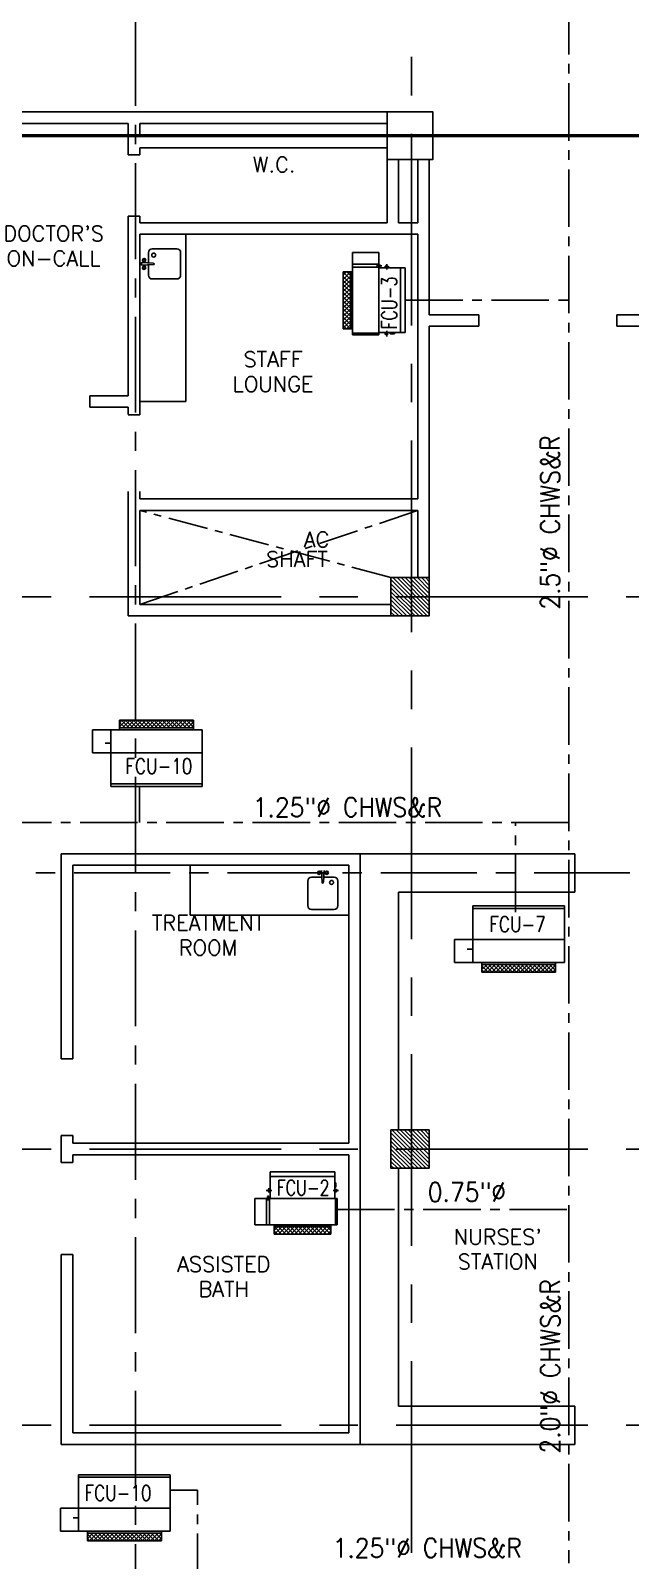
# Model space of a CAD drawing. Extents: x 417866242 to 417866633, y 43498034 to 43498122.
# Drawn here: x 417866577.2 to 417866585.02, y 43498049.47 to 43498069.42 of the extents above; entities that cross this region are included whole.
import ezdxf
from ezdxf.enums import TextEntityAlignment as Align

# ---------------------------------------------------------------- set-up
doc = ezdxf.new("R2010")
doc.units = 0
doc.header["$MEASUREMENT"] = 0
for name, pattern in [('CENTER', [2, 1.25, -0.25, 0.25, -0.25]), ('CENTER2', [1.125, 0.75, -0.125, 0.125, -0.125]), ('CENTERX2', [4, 2.5, -0.5, 0.5, -0.5])]:
    doc.linetypes.add(name, pattern=pattern)
doc.layers.get('0').update_dxf_attribs({"linetype": 'CONTINUOUS'})
for name, color, linetype in [('AC-CH', 6, 'CENTER2'), ('AC-CHT', 2, 'CONTINUOUS'), ('AXES', 11, 'CENTERX2'), ('AXES1', 11, 'CENTER'), ('COL', 11, 'CONTINUOUS'), ('COUNTER', 11, 'CONTINUOUS'), ('EJ', 11, 'CONTINUOUS'), ('FCU', 6, 'CONTINUOUS'), ('HAT', 11, 'CONTINUOUS'), ('NON-MEDICAL', 11, 'CONTINUOUS'), ('RM-NAME', 11, 'CONTINUOUS'), ('ROOF', 11, 'CONTINUOUS'), ('TEXTN', 2, 'CONTINUOUS'), ('WALL', 11, 'CONTINUOUS')]:
    doc.layers.add(name, color=color, linetype=linetype)
doc.styles.add('KHRS2', font='ROMANS.shx', dxfattribs={"height": 200})
doc.styles.add('ROMANS', font='ROMANS.shx', dxfattribs={"width": 0.6})

# ---------------------------------------------------------------- blocks, each defined once
blk = doc.blocks.new('C5')
at = {"layer": 'HAT', "linetype": 'ByBlock'}
h = blk.add_hatch(dxfattribs=at)
h.set_pattern_fill('ANSI31', color=256, scale=300, style=0)
h.set_pattern_definition([(45, (-223356.182, -51411.005), (-26.516504, 26.516504), [])])
h.paths.add_polyline_path([(300, 300), (0, 300), (0, 0), (300, 0)])
h.paths.add_polyline_path([(600, 300), (300, 300), (300, 0), (600, 0)])
at = {"layer": 'COL'}
blk.add_lwpolyline([(600, 300), (0, 300), (0, 0), (600, 0)], close=True, dxfattribs=at)
blk = doc.blocks.new('*X60')
at = {"color": 0}
for p, q in [((238729, 139875), (239203, 140350)), ((238729, 139928), (239150, 140350)), ((238729, 139981), (239097, 140350)), ((238729, 140034), (239044, 140350)), ((238729, 140087), (238991, 140350)), ((238729, 140140), (238938, 140350)), ((238729, 140193), (238885, 140350)), ((238729, 140246), (238832, 140350)), ((238729, 140299), (238779, 140350)), ((238756, 139850), (239229, 140322)), ((238809, 139850), (239229, 140269)), ((238862, 139850), (239229, 140216)), ((238915, 139850), (239229, 140163)), ((238968, 139850), (239229, 140110)), ((239021, 139850), (239229, 140057)), ((239074, 139850), (239229, 140004)), ((239128, 139850), (239229, 139951)), ((239181, 139850), (239229, 139898))]:
    blk.add_line(p, q, dxfattribs=at)
blk = doc.blocks.new('COL50')
at = {"layer": 'COL'}
blk.add_lwpolyline([(-250, 250), (-250, -250), (250, -250), (250, 250)], close=True, dxfattribs=at)
blk = doc.blocks.new('*X63')
at = {"color": 0}
for p, q in [((238729, 132663), (239216, 133150)), ((238729, 132716), (239163, 133150)), ((238729, 132769), (239110, 133150)), ((238729, 132822), (239057, 133150)), ((238729, 132875), (239004, 133150)), ((238729, 132928), (238951, 133150)), ((238729, 132981), (238898, 133150)), ((238729, 133034), (238845, 133150)), ((238729, 133087), (238791, 133150)), ((238729, 133140), (238738, 133150)), ((238769, 132650), (239229, 133110)), ((238822, 132650), (239229, 133056)), ((238875, 132650), (239229, 133003)), ((238928, 132650), (239229, 132950)), ((238981, 132650), (239229, 132897)), ((239034, 132650), (239229, 132844)), ((239087, 132650), (239229, 132791)), ((239140, 132650), (239229, 132738)), ((239193, 132650), (239229, 132685))]:
    blk.add_line(p, q, dxfattribs=at)
blk = doc.blocks.new('RM1')
at = {"layer": 'RM-NAME', "style": 'ROMANS'}
for tag, p in [('ROOMNAME1', (0, 324)), ('ROOMNAME2', (0, 0))]:
    blk.add_attdef(tag, text='', height=200, dxfattribs=at).set_placement(p, align=Align.MIDDLE)
blk = doc.blocks.new('*X92')
at = {"color": 0}
for p, q in [((-750, 2538), (-672, 2616)), ((-750, 2591), (-725, 2616)), ((-660, 2516), (-750, 2606)), ((-719, 2516), (-619, 2616)), ((-607, 2516), (-707, 2616)), ((-666, 2516), (-566, 2616)), ((-554, 2516), (-654, 2616)), ((-613, 2516), (-513, 2616)), ((-501, 2516), (-601, 2616)), ((-560, 2516), (-460, 2616)), ((-448, 2516), (-548, 2616)), ((-507, 2516), (-407, 2616)), ((-394, 2516), (-494, 2616)), ((-454, 2516), (-354, 2616)), ((-341, 2516), (-441, 2616)), ((-401, 2516), (-301, 2616)), ((-288, 2516), (-388, 2616)), ((-348, 2516), (-248, 2616)), ((-235, 2516), (-335, 2616)), ((-295, 2516), (-195, 2616)), ((-182, 2516), (-282, 2616)), ((-242, 2516), (-142, 2616)), ((-129, 2516), (-229, 2616)), ((-189, 2516), (-89, 2616)), ((-76, 2516), (-176, 2616)), ((-136, 2516), (-36, 2616)), ((-23, 2516), (-123, 2616)), ((-83, 2516), (17, 2616)), ((30, 2516), (-70, 2616)), ((-30, 2516), (70, 2616)), ((83, 2516), (-17, 2616)), ((23, 2516), (123, 2616)), ((136, 2516), (36, 2616)), ((76, 2516), (176, 2616)), ((189, 2516), (89, 2616)), ((129, 2516), (215, 2601)), ((215, 2543), (142, 2616)), ((215, 2596), (195, 2616)), ((-713, 2516), (-750, 2553)), ((182, 2516), (215, 2548))]:
    blk.add_line(p, q, dxfattribs=at)
blk = doc.blocks.new('WAP16')
at = {"color": 6}
for p, q in [((-597, 0), (-597, -737)), ((-597, 0), (597, 0)), ((597, 0), (597, -737)), ((-597, -437), (597, -437)), ((-597, -737), (597, -737))]:
    blk.add_line(p, q, dxfattribs=at)
at = {"color": 3}
for p, q in [((-597, -32), (597, -32)), ((597, -437), (835, -437)), ((597, -562), (670, -562)), ((835, -437), (835, -737)), ((-482, -737), (-482, -862)), ((-482, -762), (482, -762)), ((482, -737), (482, -862)), ((597, -737), (835, -737)), ((-482, -862), (482, -862))]:
    blk.add_line(p, q, dxfattribs=at)
at = {"color": 11}
blk.add_blockref('*X92', (268, -3378), dxfattribs=at)
blk = doc.blocks.new('*X90')
at = {"color": 0}
for p, q in [((16890, -2467), (16943, -2414)), ((16890, -2520), (16990, -2420)), ((16990, -2565), (16890, -2465)), ((16890, -2573), (16990, -2473)), ((16990, -2619), (16890, -2519)), ((16890, -2626), (16990, -2526)), ((16990, -2672), (16890, -2572)), ((16890, -2679), (16990, -2579)), ((16990, -2512), (16892, -2414)), ((16990, -2459), (16945, -2414)), ((16990, -2725), (16890, -2625)), ((16890, -2732), (16990, -2632)), ((16990, -2778), (16890, -2678)), ((16890, -2785), (16990, -2685)), ((16990, -2831), (16890, -2731)), ((16890, -2838), (16990, -2738)), ((16990, -2884), (16890, -2784)), ((16890, -2891), (16990, -2791)), ((16990, -2937), (16890, -2837)), ((16890, -2944), (16990, -2844)), ((16990, -2990), (16890, -2890)), ((16890, -2997), (16990, -2897)), ((16990, -3043), (16890, -2943)), ((16890, -3050), (16990, -2950)), ((16990, -3096), (16890, -2996)), ((16890, -3103), (16990, -3003)), ((16990, -3149), (16890, -3049)), ((16944, -3155), (16890, -3102)), ((16892, -3155), (16990, -3056)), ((16945, -3155), (16990, -3109))]:
    blk.add_line(p, q, dxfattribs=at)
blk = doc.blocks.new('WHE06')
at = {"color": 3}
for p, q in [((689, 622), (346, 622)), ((346, 622), (346, 469)), ((689, 469), (689, 622)), ((60, -422), (60, 422)), ((212, 437), (269, 437)), ((232, 452), (232, 422)), ((232, 452), (252, 452)), ((242, 472), (242, 399)), ((252, 452), (252, 422)), ((305, 448), (373, 448)), ((321, 458), (321, 438)), ((321, 458), (346, 458)), ((321, 438), (346, 438)), ((346, 430), (689, 430)), ((811, 371), (689, 371)), ((711, -371), (711, 371)), ((811, -371), (811, 371)), ((811, -371), (689, -371)), ((142, -437), (142, -422)), ((142, -437), (197, -437)), ((197, -437), (197, -422)), ((221, -437), (269, -437)), ((232, -452), (232, -422)), ((232, -452), (252, -452)), ((242, -472), (242, -399)), ((252, -452), (252, -422)), ((346, -430), (689, -430))]:
    blk.add_line(p, q, dxfattribs=at)
at = {"color": 6}
for p, q in [((0, -422), (0, 422)), ((0, 422), (346, 422)), ((346, 469), (346, -451)), ((689, 469), (346, 469)), ((689, -451), (689, 469)), ((0, -422), (346, -422)), ((346, -451), (689, -451))]:
    blk.add_line(p, q, dxfattribs=at)
at = {"color": 11}
blk.add_blockref('*X90', (-16179, 2784), dxfattribs=at)

msp = doc.modelspace()

# ---------------------------------------------------------------- linework, layer by layer
at = {"layer": 'AC-CH'}
for p, q in [((417866584.217, 43498069.857), (417866584.217, 43498049.437)), ((417866582.084, 43498065.902), (417866584.217, 43498065.902)), ((417866578.615, 43498059.564), (417866578.615, 43498059.092)), ((417866584.217, 43498059.092), (417866574.006, 43498059.092)), ((417866583.522, 43498057.925), (417866583.522, 43498059.092)), ((417866581.193, 43498054.048), (417866584.217, 43498054.048)), ((417866579.017, 43498050.392), (417866579.373, 43498050.392)), ((417866579.373, 43498046.823), (417866579.373, 43498050.392))]:
    msp.add_line(p, q, dxfattribs=at)
at = {"layer": 'AXES'}
for p, q in [((417866582.166, 43498033.573), (417866582.166, 43498110.385)), ((417866558.316, 43498068.057), (417866626.006, 43498068.057)), ((417866558.316, 43498068.037), (417866626.006, 43498068.037)), ((417866557.966, 43498062.037), (417866626.006, 43498062.037)), ((417866557.966, 43498054.837), (417866626.006, 43498054.837)), ((417866557.966, 43498051.237), (417866626.006, 43498051.237))]:
    msp.add_line(p, q, dxfattribs=at)
at = {"layer": 'AXES1'}
for p, q in [((417866578.566, 43498040.437), (417866578.566, 43498099.257)), ((417866567.766, 43498058.437), (417866626.006, 43498058.437))]:
    msp.add_line(p, q, dxfattribs=at)
at = {"layer": 'COUNTER'}
for p, q in [((417866584.296, 43498058.687), (417866581.496, 43498058.687)), ((417866581.496, 43498050.987), (417866581.496, 43498058.687)), ((417866584.296, 43498058.187), (417866584.296, 43498058.687)), ((417866584.296, 43498058.187), (417866581.996, 43498058.187)), ((417866581.996, 43498055.087), (417866581.996, 43498058.187)), ((417866581.996, 43498051.487), (417866581.996, 43498054.587)), ((417866584.296, 43498051.487), (417866581.996, 43498051.487)), ((417866584.296, 43498051.487), (417866584.296, 43498050.987)), ((417866584.296, 43498050.987), (417866581.496, 43498050.987))]:
    msp.add_line(p, q, dxfattribs=at)
at = {"layer": 'COUNTER', "linetype": 'ByBlock'}
for p, q in [((417866581.896, 43498055.087), (417866581.896, 43498054.587)), ((417866581.996, 43498055.087), (417866581.896, 43498055.087)), ((417866581.896, 43498054.587), (417866581.996, 43498054.587))]:
    msp.add_line(p, q, dxfattribs=at)
at = {"layer": 'EJ'}
for p, q in [((417866582.396, 43498068.057), (417866585.496, 43498068.057)), ((417866582.396, 43498068.037), (417866585.496, 43498068.037))]:
    msp.add_line(p, q, dxfattribs=at)
at = {"layer": 'NON-MEDICAL'}
for p, q in [((417866579.221, 43498064.582), (417866579.221, 43498066.762)), ((417866579.104, 43498066.572), (417866578.783, 43498066.572)), ((417866578.645, 43498066.392), (417866578.8, 43498066.386)), ((417866578.645, 43498066.392), (417866578.645, 43498066.36)), ((417866578.645, 43498066.36), (417866578.8, 43498066.366)), ((417866578.733, 43498066.522), (417866578.733, 43498066.386)), ((417866578.733, 43498066.366), (417866578.733, 43498066.229)), ((417866579.154, 43498066.229), (417866579.154, 43498066.522)), ((417866578.783, 43498066.179), (417866579.104, 43498066.179)), ((417866579.221, 43498064.582), (417866578.621, 43498064.582)), ((417866579.28, 43498058.537), (417866579.28, 43498057.887)), ((417866580.999, 43498058.381), (417866580.862, 43498058.381)), ((417866580.993, 43498058.469), (417866580.999, 43498058.314)), ((417866581.025, 43498058.469), (417866581.019, 43498058.314)), ((417866581.155, 43498058.381), (417866581.019, 43498058.381)), ((417866580.812, 43498058.331), (417866580.812, 43498058.01)), ((417866581.205, 43498058.01), (417866581.205, 43498058.331)), ((417866580.862, 43498057.96), (417866581.155, 43498057.96)), ((417866581.346, 43498057.887), (417866579.28, 43498057.887))]:
    msp.add_line(p, q, dxfattribs=at)
for centre, radius in [((417866578.676, 43498066.425), 0.0217), ((417866578.676, 43498066.326), 0.0217), ((417866578.676, 43498066.425), 0.014), ((417866578.676, 43498066.326), 0.014), ((417866578.802, 43498066.49), 0.0255), ((417866580.959, 43498058.438), 0.0217), ((417866580.959, 43498058.438), 0.014), ((417866581.059, 43498058.438), 0.0217), ((417866581.059, 43498058.438), 0.014), ((417866581.123, 43498058.312), 0.0255)]:
    msp.add_circle(centre, radius, dxfattribs=at)
for centre, radius, start, end in [((417866578.783, 43498066.522), 0.0499, 90, 180), ((417866579.104, 43498066.522), 0.0499, 0, 90), ((417866578.8, 43498066.376), 0.00997, 270, 90), ((417866578.783, 43498066.229), 0.0499, 180, 270), ((417866579.104, 43498066.229), 0.0499, 270, 0), ((417866580.862, 43498058.331), 0.0499, 90, 180), ((417866581.155, 43498058.331), 0.0499, 0, 90), ((417866581.009, 43498058.314), 0.00997, 180, 0), ((417866580.862, 43498058.01), 0.0499, 180, 270), ((417866581.155, 43498058.01), 0.0499, 270, 0)]:
    msp.add_arc(centre, radius, start, end, dxfattribs=at)
at = {"layer": 'ROOF'}
for p, q in [((417866600.27, 43498068.057), (417866567.62, 43498068.057)), ((417866600.27, 43498068.037), (417866567.62, 43498068.037))]:
    msp.add_line(p, q, dxfattribs=at)
at = {"layer": 'WALL'}
for p, q in [((417866581.996, 43498068.357), (417866575.246, 43498068.357)), ((417866578.471, 43498068.207), (417866575.246, 43498068.207)), ((417866578.471, 43498068.207), (417866578.471, 43498068.057)), ((417866578.621, 43498068.207), (417866578.621, 43498068.057)), ((417866581.846, 43498068.207), (417866578.621, 43498068.207)), ((417866578.471, 43498068.057), (417866578.621, 43498068.057)), ((417866578.471, 43498068.037), (417866578.621, 43498068.037)), ((417866578.471, 43498068.037), (417866578.471, 43498067.799)), ((417866581.846, 43498068.037), (417866578.621, 43498068.037)), ((417866578.621, 43498067.887), (417866578.621, 43498067.799)), ((417866581.846, 43498067.887), (417866578.621, 43498067.887)), ((417866581.846, 43498066.912), (417866581.846, 43498067.737)), ((417866581.996, 43498066.912), (417866581.996, 43498067.737)), ((417866582.246, 43498067.737), (417866582.246, 43498066.912)), ((417866582.396, 43498067.737), (417866582.396, 43498065.712)), ((417866578.471, 43498066.999), (417866578.471, 43498064.657)), ((417866578.621, 43498066.999), (417866578.621, 43498066.912)), ((417866581.846, 43498066.912), (417866578.621, 43498066.912)), ((417866578.621, 43498066.762), (417866578.621, 43498064.414)), ((417866582.246, 43498066.762), (417866578.621, 43498066.762)), ((417866582.246, 43498066.912), (417866581.996, 43498066.912)), ((417866582.246, 43498066.762), (417866582.246, 43498063.312)), ((417866583.046, 43498065.712), (417866582.396, 43498065.712)), ((417866582.396, 43498065.562), (417866582.396, 43498062.287)), ((417866583.046, 43498065.562), (417866582.396, 43498065.562)), ((417866583.046, 43498065.562), (417866583.046, 43498065.712)), ((417866584.846, 43498065.562), (417866584.846, 43498065.712)), ((417866585.496, 43498065.712), (417866584.846, 43498065.712)), ((417866585.496, 43498065.562), (417866584.846, 43498065.562)), ((417866577.971, 43498064.657), (417866577.971, 43498064.507)), ((417866578.471, 43498064.657), (417866577.971, 43498064.657)), ((417866578.471, 43498064.507), (417866577.971, 43498064.507)), ((417866578.471, 43498064.507), (417866578.471, 43498064.414)), ((417866578.621, 43498064.409), (417866578.621, 43498064.507)), ((417866578.471, 43498061.787), (417866578.471, 43498063.409)), ((417866578.621, 43498063.409), (417866578.621, 43498063.312)), ((417866582.246, 43498063.312), (417866578.621, 43498063.312)), ((417866578.621, 43498061.937), (417866578.621, 43498063.162)), ((417866578.621, 43498063.162), (417866582.247, 43498063.162)), ((417866582.247, 43498063.162), (417866582.247, 43498062.287)), ((417866578.471, 43498061.787), (417866581.896, 43498061.787)), ((417866581.896, 43498061.937), (417866578.621, 43498061.937)), ((417866577.596, 43498058.687), (417866577.596, 43498056.012)), ((417866581.496, 43498058.687), (417866577.596, 43498058.687)), ((417866581.496, 43498057.537), (417866581.496, 43498058.687)), ((417866581.496, 43498050.987), (417866581.496, 43498058.687)), ((417866577.746, 43498058.537), (417866577.746, 43498056.012)), ((417866581.346, 43498058.537), (417866577.746, 43498058.537)), ((417866581.346, 43498054.912), (417866581.346, 43498058.537)), ((417866577.746, 43498056.012), (417866577.596, 43498056.012)), ((417866577.746, 43498055.012), (417866577.596, 43498055.012)), ((417866577.596, 43498055.012), (417866577.596, 43498054.662)), ((417866577.746, 43498055.012), (417866577.746, 43498054.912)), ((417866581.346, 43498054.912), (417866577.746, 43498054.912)), ((417866577.746, 43498054.762), (417866577.746, 43498054.662)), ((417866581.346, 43498054.762), (417866577.746, 43498054.762)), ((417866581.346, 43498051.137), (417866581.346, 43498054.762)), ((417866577.746, 43498054.662), (417866577.596, 43498054.662)), ((417866577.746, 43498053.462), (417866577.596, 43498053.462)), ((417866577.596, 43498053.462), (417866577.596, 43498050.987)), ((417866577.746, 43498053.462), (417866577.746, 43498051.137)), ((417866581.496, 43498050.987), (417866577.596, 43498050.987)), ((417866581.346, 43498051.137), (417866577.746, 43498051.137))]:
    msp.add_line(p, q, dxfattribs=at)
at = {"layer": 'WALL', "linetype": 'ByBlock'}
for p, q in [((417866578.621, 43498067.799), (417866578.471, 43498067.799)), ((417866578.621, 43498066.999), (417866578.471, 43498066.999)), ((417866578.471, 43498064.409), (417866578.621, 43498064.409))]:
    msp.add_line(p, q, dxfattribs=at)
at = {"layer": 'WALL', "color": 97, "linetype": 'CENTER2', "ltscale": 0.7}
for p, q in [((417866581.896, 43498062.287), (417866578.621, 43498063.162)), ((417866578.621, 43498061.937), (417866582.247, 43498063.162))]:
    msp.add_line(p, q, dxfattribs=at)
at = {"layer": 'WALL', "linetype": 'ByBlock', "ltscale": 0.3}
for points in [[(417866582.396, 43498062.287), (417866581.896, 43498062.287), (417866581.896, 43498061.787), (417866582.396, 43498061.787)], [(417866582.396, 43498055.087), (417866581.896, 43498055.087), (417866581.896, 43498054.587), (417866582.396, 43498054.587)]]:
    msp.add_lwpolyline(points, close=True, dxfattribs=at)

# ---------------------------------------------------------------- block references
at = {"layer": 'COL', "linetype": 'ByBlock', "xscale": -0.0009999871253967285, "yscale": 0.001000002026557922, "zscale": 0.001}
for p in [(417866582.446, 43498068.057), (417866582.446, 43498067.737)]:
    msp.add_blockref('C5', p, dxfattribs=at)
at = {"layer": 'COL', "xscale": 0.0009999871253967285, "yscale": 0.001000002026557922, "zscale": 0.001}
for p in [(417866582.146, 43498062.037), (417866582.146, 43498054.837)]:
    msp.add_blockref('COL50', p, dxfattribs=at)
at = {"layer": 'FCU', "linetype": 'ByBlock', "xscale": -0.0009999871253967285, "yscale": 0.001000002026557922, "zscale": 0.001}
for name, p in [('WHE06', (417866582.084, 43498065.902)), ('WAP16', (417866583.563, 43498058.006)), ('WAP16', (417866578.42, 43498050.592))]:
    msp.add_blockref(name, p, dxfattribs=at)
at = {"layer": 'FCU', "linetype": 'ByBlock', "yscale": 0.001000002026557922, "zscale": 0.001}
for name, p, xscale, rotation in [('WAP16', (417866578.838, 43498059.564), 0.0009999871253967285, 180), ('WHE06', (417866580.743, 43498054.538), -0.001000002026557922, 90)]:
    msp.add_blockref(name, p, dxfattribs=dict(at, xscale=xscale, rotation=rotation))
at = {"layer": 'HAT', "xscale": -0.0009999871253967285, "yscale": 0.001000002026557922, "zscale": 0.001}
for name in ['*X60', '*X63']:
    msp.add_blockref(name, (417866821.124, 43497921.937), dxfattribs=at)
at = {"layer": 'RM-NAME'}
ref = msp.add_blockref('RM1', (417866580.373, 43498067.67), dxfattribs=dict(at, xscale=-0.0009999871253967285, yscale=0.001000002026557922, zscale=0.001))
ref.add_attrib('ROOMNAME2', 'W.C.', dxfattribs={"height": 0.2, "style": 'ROMANS'}).set_placement((417866580.373, 43498067.67), align=Align.MIDDLE)
ref = msp.add_blockref('RM1', (417866577.497, 43498066.448), dxfattribs=dict(at, xscale=-0.0009999871253967285, yscale=0.001000002026557922, zscale=0.001))
ref.add_attrib('ROOMNAME2', 'ON-CALL', dxfattribs={"height": 0.2, "style": 'ROMANS'}).set_placement((417866577.497, 43498066.448), align=Align.MIDDLE)
ref.add_attrib('ROOMNAME1', "DOCTOR'S", dxfattribs={"height": 0.2, "style": 'ROMANS'}).set_placement((417866577.497, 43498066.772), align=Align.MIDDLE)
ref = msp.add_blockref('RM1', (417866580.36, 43498064.809), dxfattribs=dict(at, xscale=-0.0009999871253967285, yscale=0.001000002026557922, zscale=0.001))
ref.add_attrib('ROOMNAME2', 'LOUNGE', dxfattribs={"height": 0.2, "style": 'ROMANS'}).set_placement((417866580.36, 43498064.809), align=Align.MIDDLE)
ref.add_attrib('ROOMNAME1', 'STAFF', dxfattribs={"height": 0.2, "style": 'ROMANS'}).set_placement((417866580.36, 43498065.132), align=Align.MIDDLE)
ref = msp.add_blockref('RM1', (417866579.512, 43498057.462), dxfattribs=dict(at, xscale=-0.0009999871253967285, yscale=0.001000002026557922, zscale=0.001))
ref.add_attrib('ROOMNAME2', 'ROOM', dxfattribs={"height": 0.2, "style": 'ROMANS'}).set_placement((417866579.512, 43498057.462), align=Align.MIDDLE)
ref.add_attrib('ROOMNAME1', 'TREATMENT', dxfattribs={"height": 0.2, "style": 'ROMANS'}).set_placement((417866579.512, 43498057.786), align=Align.MIDDLE)
ref = msp.add_blockref('RM1', (417866583.292, 43498053.369), dxfattribs=dict(at, xscale=-0.0009999871253967285, yscale=0.001000002026557922, zscale=0.001))
ref.add_attrib('ROOMNAME2', 'STATION', dxfattribs={"height": 0.2, "style": 'ROMANS'}).set_placement((417866583.292, 43498053.369), align=Align.MIDDLE)
ref.add_attrib('ROOMNAME1', "NURSES'", dxfattribs={"height": 0.2, "style": 'ROMANS'}).set_placement((417866583.292, 43498053.692), align=Align.MIDDLE)
ref = msp.add_blockref('RM1', (417866579.717, 43498053.012), dxfattribs=dict(at, xscale=-0.0009999871253967285, yscale=0.001000002026557922, zscale=0.001))
ref.add_attrib('ROOMNAME2', 'BATH', dxfattribs={"height": 0.2, "style": 'ROMANS'}).set_placement((417866579.717, 43498053.012), align=Align.MIDDLE)
ref.add_attrib('ROOMNAME1', 'ASSISTED', dxfattribs={"height": 0.2, "style": 'ROMANS'}).set_placement((417866579.717, 43498053.336), align=Align.MIDDLE)

# ---------------------------------------------------------------- texts
at = {"layer": 'AC-CHT', "style": 'KHRS2', "width": 0.9}
for s, p in [('2.5"%%C CHWS&R', (417866583.973, 43498063.005)), ('2.0"%%C CHWS&R', (417866583.975, 43498052.005))]:
    msp.add_text(s, height=0.25, rotation=90, dxfattribs=at).set_placement(p, align=Align.MIDDLE)
for s, p in [('1.25"%%C CHWS&R', (417866581.328, 43498059.292)), ('0.75"%%C', (417866582.889, 43498054.276)), ('1.25"%%C CHWS&R', (417866582.37, 43498049.637))]:
    msp.add_text(s, height=0.25, dxfattribs=at).set_placement(p, align=Align.MIDDLE)
at = {"layer": 'RM-NAME', "style": 'ROMANS'}
for s, p in [('AC', (417866580.928, 43498062.784)), ('SHAFT', (417866580.672, 43498062.527))]:
    msp.add_text(s, height=0.2, dxfattribs=at).set_placement(p, align=Align.MIDDLE)
at = {"layer": 'TEXTN', "style": 'ROMANS', "width": 0.75}
msp.add_text('FCU-3', height=0.2, rotation=90, dxfattribs=at).set_placement((417866581.976, 43498065.522))
at = {"layer": 'TEXTN', "style": 'ROMANS'}
for s, width, p in [('FCU-10', 0.8, (417866578.435, 43498059.728)), ('FCU-7', 0.8, (417866583.183, 43498057.667)), ('FCU-2', 0.75, (417866580.408, 43498054.233)), ('FCU-10', 0.8, (417866577.902, 43498050.253))]:
    msp.add_text(s, height=0.2, dxfattribs=dict(at, width=width)).set_placement(p)

doc.saveas('drawing.dxf')
